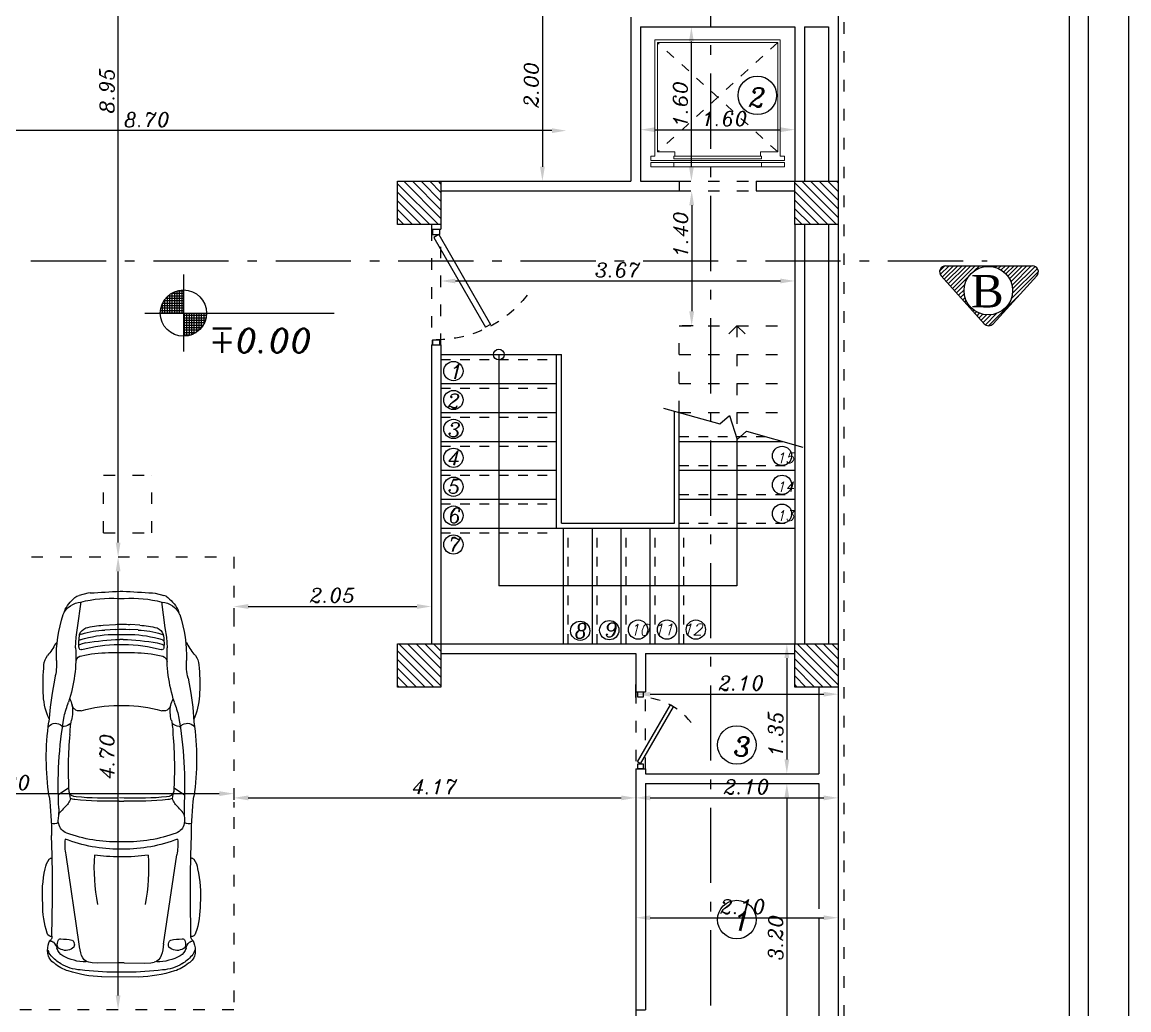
# Model space of a CAD drawing. Header units: millimetres. Extents: x 577 to 2337, y 236 to 943.
# Drawn here: x 1851.14 to 1862.62, y 459.95 to 470.2 of the extents above; entities that cross this region are included whole.
import ezdxf

# ---------------------------------------------------------------- set-up
doc = ezdxf.new("R2010")
doc.units = ezdxf.units.MM
doc.header["$LTSCALE"] = 0.01
doc.linetypes.add('ACAD_ISO03W100', pattern=[30, 12, -18])
doc.linetypes.add('ACAD_ISO10W100', pattern=[18, 12, -3, 0, -3])
for name, color, linetype in [('00-Arm', 7, 'Continuous'), ('01-Plan', 1, 'Continuous'), ('04-Door', 4, 'Continuous'), ('05-Dim', 5, 'Continuous'), ('06-Furn', 4, 'Continuous'), ('07-Text', 3, 'Continuous'), ('09-Sect', 1, 'Continuous'), ('10-coulm', 7, 'Continuous')]:
    doc.layers.add(name, color=color, linetype=linetype)
doc.styles.add('2', font='BHoma.ttf')
doc.styles.get("Standard").update_dxf_attribs({"font": 'italic.shx'})
doc.styles.add('text', font='BBadr.ttf', dxfattribs={"height": 0.2})
doc.dimstyles.new('ISO-25', dxfattribs={"dimtxt": 0.15, "dimasz": 0.15, "dimexe": 0.1, "dimexo": 0.1, "dimgap": 0.04, "dimtad": 1, "dimzin": 1, "dimdsep": 46, "dimtxsty": 'Standard', "dimcen": 0.3, "dimadec": 0, "dimazin": 0, "dimtfac": 1, "dimtmove": 0, "dimatfit": 3, "dimfxl": 1, "dimarcsym": 0})

# ---------------------------------------------------------------- blocks, each defined once
blk = doc.blocks.new('co2')
at = {"layer": '10-coulm'}
h = blk.add_hatch(dxfattribs=at)
h.set_pattern_fill('ANSI31', color=5, scale=0.02, style=0)
h.set_pattern_definition([(45, (-770.14033, -706.21029), (-0.0449012806, 0.0449012806), [])])
h.paths.add_polyline_path([(0, 0), (0.45, 0), (0.45, 0.45), (0, 0.45)])
at = {"layer": '10-coulm', "color": 7}
blk.add_lwpolyline([(0, 0), (0.45, 0), (0.45, 0.45), (0, 0.45)], close=True, dxfattribs=at)
blk = doc.blocks.new('caaar')
at = {"layer": '06-Furn', "color": 234, "linetype": 'Continuous'}
for p, q in [((864.275, 647.402), (864.433, 647.414)), ((864.38, 647.423), (864.405, 647.412)), ((864.485, 647.415), (864.492, 647.421)), ((863.583, 647.343), (863.566, 647.324)), ((863.957, 647.351), (864.122, 647.38)), ((864.122, 647.38), (864.275, 647.402)), ((865.151, 647.198), (865.23, 647.31)), ((865.376, 647.307), (865.456, 647.309)), ((865.534, 647.316), (865.531, 647.309)), ((865.538, 647.386), (865.538, 647.389)), ((865.887, 647.38), (865.671, 647.386)), ((866.106, 647.376), (865.887, 647.38)), ((866.362, 647.377), (866.106, 647.376)), ((866.772, 647.381), (866.362, 647.377)), ((863.207, 647.237), (863.247, 647.251)), ((864.185, 647.187), (864.182, 647.189)), ((864.476, 647.275), (864.488, 647.263)), ((864.486, 647.253), (864.488, 647.263)), ((865.226, 647.186), (865.191, 647.194)), ((865.268, 647.179), (865.226, 647.186)), ((866.853, 647.084), (865.883, 647.227)), ((863.033, 646.99), (863.056, 647.086)), ((863.066, 647.112), (863.056, 647.086)), ((863.409, 647.103), (863.128, 647.065)), ((863.513, 647.118), (863.409, 647.103)), ((863.477, 647.059), (863.483, 647.073)), ((863.483, 647.073), (863.488, 647.081)), ((863.627, 647.125), (863.513, 647.118)), ((863.539, 647.068), (863.546, 647.087)), ((863.574, 647.015), (863.588, 647.063)), ((863.588, 647.063), (863.598, 647.088)), ((863.762, 647.118), (863.776, 647.123)), ((863.03, 646.963), (863.033, 646.99)), ((867.058, 646.945), (867.051, 646.98)), ((867.06, 646.88), (867.058, 646.945)), ((863.381, 646.824), (863.372, 646.689)), ((867.059, 646.655), (867.06, 646.88)), ((867.213, 646.439), (867.211, 646.84)), ((863.433, 646.806), (863.426, 646.688)), ((863.011, 646.639), (863.011, 646.61)), ((863.089, 646.654), (863.089, 646.595)), ((864.254, 646.658), (864.254, 646.591)), ((865.263, 646.594), (865.262, 646.647)), ((865.298, 646.649), (865.298, 646.6)), ((865.741, 646.604), (865.741, 646.646)), ((865.821, 646.608), (865.821, 646.641)), ((867.059, 646.594), (867.059, 646.655)), ((867.059, 646.594), (867.06, 646.37)), ((867.159, 646.563), (867.159, 646.686)), ((863.381, 646.426), (863.374, 646.531)), ((863.433, 646.444), (863.428, 646.538)), ((867.06, 646.37), (867.058, 646.304)), ((863.03, 646.286), (863.033, 646.259)), ((863.033, 646.259), (863.056, 646.164)), ((863.574, 646.235), (863.588, 646.186)), ((867.058, 646.304), (867.051, 646.269)), ((863.066, 646.137), (863.056, 646.164)), ((863.409, 646.147), (863.128, 646.184)), ((863.513, 646.131), (863.409, 646.147)), ((863.477, 646.19), (863.483, 646.177)), ((863.483, 646.177), (863.488, 646.169)), ((863.627, 646.125), (863.513, 646.131)), ((863.539, 646.181), (863.546, 646.163)), ((863.588, 646.186), (863.598, 646.162)), ((863.762, 646.132), (863.776, 646.127)), ((866.853, 646.166), (865.883, 646.022)), ((863.207, 646.012), (863.247, 645.999)), ((864.185, 646.062), (864.182, 646.06)), ((864.476, 645.974), (864.488, 645.986)), ((864.486, 645.996), (864.488, 645.986)), ((865.151, 646.052), (865.23, 645.939)), ((865.226, 646.063), (865.191, 646.055)), ((865.268, 646.07), (865.226, 646.063)), ((863.583, 645.907), (863.566, 645.926)), ((863.957, 645.898), (864.122, 645.869)), ((864.122, 645.869), (864.275, 645.848)), ((864.275, 645.848), (864.433, 645.835)), ((865.376, 645.943), (865.456, 645.94)), ((865.534, 645.934), (865.531, 645.94)), ((865.538, 645.864), (865.538, 645.86)), ((865.887, 645.869), (865.671, 645.863)), ((866.106, 645.874), (865.887, 645.869)), ((866.362, 645.872), (866.106, 645.874)), ((866.772, 645.869), (866.362, 645.872)), ((864.38, 645.826), (864.405, 645.837)), ((864.485, 645.834), (864.492, 645.828))]:
    blk.add_line(p, q, dxfattribs=at)
for centre, radius, start, end in [((863.25, 647.973), 0.713, 297.8456, 310.3986), ((863.825, 647.289), 0.18, 93.9919, 128.6321), ((864.026, 644.794), 2.683, 88.0693, 94.5662), ((864.089, 646.653), 0.824, 69.2963, 88.081), ((864.832, 644.69), 2.753, 81.3469, 98.3267), ((864.543, 647.341), 0.094, 127.9373, 224.4515), ((865.675, 650.965), 3.579, 263.1239, 269.9435), ((866.002, 647.359), 0.0908, 144.3579, 165.1422), ((866.061, 647.228), 0.227, 96.3926, 125.8775), ((866.31, 646.274), 1.212, 85.0633, 103.0814), ((866.441, 646.579), 0.902, 70.9589, 91.6972), ((866.724, 647.385), 0.0484, 354.729, 75.7923), ((866.85, 647.358), 0.0571, 101.171, 145.0983), ((866.926, 647.156), 0.272, 84.1228, 108.581), ((866.897, 647.308), 0.116, 44.4113, 78.2306), ((866.928, 647.269), 0.16, 32.4027, 80.7015), ((863.736, 645.8), 1.533, 88.8427, 107.9241), ((863.802, 647.967), 0.636, 266.8583, 284.091), ((865.135, 642.818), 4.495, 86.9292, 99.7524), ((864.887, 647.819), 0.748, 309.8943, 315.8136), ((865.501, 647.078), 0.234, 80.3007, 109.3327), ((865.43, 647.357), 0.113, 338.1804, 14.6589), ((865.516, 647.171), 0.139, 20.4536, 79.8109), ((866.77, 647.441), 0.0609, 271.2897, 302.9705), ((866.823, 647.289), 0.0264, 106.7172, 187.7191), ((866.861, 647.196), 0.127, 85.9776, 111.03), ((866.879, 647.405), 0.0601, 182.11, 221.9106), ((866.922, 647.443), 0.117, 221.6262, 258.7634), ((866.861, 647.272), 0.0512, 10.9088, 79.9614), ((866.869, 647.206), 0.125, 27.3407, 76.0539), ((866.661, 647.037), 0.476, 31.2999, 47.7701), ((866.747, 647.081), 0.418, 17.0727, 40.9279), ((863.405, 646.87), 0.416, 118.2841, 144.5392), ((863.36, 647.047), 0.232, 114.3046, 175.4469), ((863.718, 648.756), 1.635, 266.8057, 287.9032), ((864.317, 647.429), 0.275, 241.2241, 255.9567), ((864.851, 645.434), 1.876, 104.7432, 109.6236), ((864.575, 646.436), 0.749, 90.3622, 102.2316), ((864.236, 647.317), 0.258, 326.3286, 345.546), ((864.943, 642.96), 4.241, 86.6455, 95.0431), ((865.18, 647.125), 0.0704, 353.1527, 80.9613), ((865.215, 647.365), 0.193, 285.9944, 321.8137), ((865.179, 647.133), 0.101, 359.1708, 27.5708), ((864.143, 646.676), 1.598, 358.9058, 19.8909), ((865.766, 646.654), 0.584, 78.4461, 95.4941), ((864.17, 646.641), 1.651, 359.9933, 21.1209), ((868.306, 647.387), 1.513, 183.8322, 188.5), ((866.802, 647.229), 0.121, 313.9548, 25.6128), ((866.518, 647.006), 0.53, 0.394, 29.1223), ((866.717, 647.056), 0.418, 2.2743, 33.0902), ((865.771, 646.771), 1.442, 2.7481, 17.4543), ((864.443, 646.73), 1.356, 165.6952, 183.211), ((863.524, 646.965), 0.123, 110.4682, 157.3113), ((864.362, 646.775), 0.929, 162.1777, 178.1117), ((863.578, 646.516), 0.572, 84.7107, 99.8173), ((864.718, 646.698), 1.236, 162.5842, 178.7952), ((865.106, 646.649), 1.515, 164.3505, 179.9365), ((863.628, 647.066), 0.0205, 337.9944, 82.2653), ((865.126, 646.739), 1.447, 167.2856, 178.9086), ((863.788, 647.049), 0.0736, 110.2872, 173.5068), ((864.319, 647.544), 0.388, 259.8352, 284.5232), ((865.739, 646.653), 1.484, 163.9803, 179.806), ((864.234, 647.084), 0.0797, 42.6823, 73.314), ((864.238, 647.083), 0.0767, 344.3149, 45.0632), ((861.946, 646.794), 3.32, 357.6004, 5.5679), ((861.355, 646.741), 3.944, 358.663, 5.6695), ((866.844, 647.177), 0.0366, 203.0941, 259.22), ((866.861, 647.201), 0.064, 248.1018, 293.1762), ((866.805, 646.529), 0.557, 71.7526, 85.1142), ((866.951, 646.96), 0.102, 11.4717, 73.9007), ((863.682, 646.658), 3.478, 0.4665, 6.8456), ((882.365, 645.688), 19.377, 176.2253, 177.1856), ((864.248, 646.786), 0.867, 164.8571, 177.5004), ((866.316, 646.534), 2.783, 170.0599, 177.7751), ((866.017, 644.805), 2.115, 78.9853, 93.5896), ((864.48, 646.7), 1.421, 3.5588, 8.7688), ((864.319, 646.622), 0.949, 175.9251, 185.4623), ((864.435, 646.622), 1.011, 176.2757, 184.7624), ((866.617, 646.625), 3.136, 178.1737, 181.8388), ((869.151, 646.625), 5.473, 178.5177, 181.4803), ((863.95, 646.627), 1.955, 355.6389, 4.7251), ((882.365, 647.562), 19.377, 182.8143, 183.7746), ((864.443, 646.519), 1.356, 176.789, 194.3048), ((863.769, 646.625), 0.235, 175.672, 184.3279), ((866.316, 646.715), 2.783, 182.2248, 189.94), ((864.693, 646.625), 1.102, 178.6366, 181.3634), ((865.106, 646.6), 1.515, 180.0634, 195.6494), ((865.739, 646.596), 1.484, 180.194, 196.0196), ((861.946, 646.455), 3.32, 354.432, 2.3995), ((861.355, 646.508), 3.944, 354.3304, 1.337), ((864.143, 646.573), 1.598, 340.1091, 1.0941), ((864.17, 646.608), 1.651, 338.879, 0.0067), ((864.718, 646.551), 1.236, 181.2518, 197.4157), ((865.126, 646.511), 1.447, 181.0801, 192.7145), ((864.48, 646.549), 1.421, 351.2312, 357.1509), ((863.682, 646.591), 3.478, 353.1543, 359.5334), ((864.248, 646.464), 0.867, 182.4995, 195.1428), ((864.362, 646.474), 0.929, 181.8881, 197.8222), ((866.017, 648.444), 2.115, 266.4104, 281.0147), ((865.771, 646.478), 1.442, 342.5457, 358.4389), ((863.524, 646.285), 0.123, 202.6882, 249.5316), ((866.951, 646.29), 0.102, 286.0993, 348.5283), ((866.518, 646.243), 0.53, 330.8777, 359.6059), ((863.405, 646.379), 0.416, 215.4608, 241.7157), ((863.36, 646.203), 0.232, 184.5531, 245.6952), ((863.578, 646.733), 0.572, 260.1827, 275.2892), ((863.718, 644.493), 1.635, 72.0967, 93.1942), ((863.628, 646.184), 0.0205, 277.732, 22.0043), ((863.788, 646.201), 0.0736, 186.4925, 249.7119), ((864.317, 645.821), 0.275, 104.0434, 118.7759), ((864.319, 645.706), 0.388, 75.4768, 100.1647), ((864.234, 646.166), 0.0797, 286.6859, 317.3175), ((864.238, 646.166), 0.0767, 314.9365, 15.6851), ((865.18, 646.125), 0.0704, 279.0373, 6.8473), ((865.179, 646.117), 0.101, 332.4289, 0.8289), ((868.306, 645.863), 1.513, 171.4999, 176.1677), ((866.844, 646.072), 0.0366, 100.7801, 156.9052), ((866.861, 646.049), 0.064, 66.8238, 111.8982), ((866.805, 646.72), 0.557, 274.8858, 288.2474), ((866.802, 646.02), 0.121, 334.3872, 46.0444), ((866.717, 646.194), 0.418, 326.9097, 357.7254), ((863.736, 647.449), 1.533, 252.0759, 271.1573), ((864.851, 647.816), 1.876, 250.3762, 255.2567), ((865.135, 650.432), 4.495, 260.2475, 273.0707), ((864.575, 646.813), 0.749, 257.7683, 269.6377), ((864.543, 645.908), 0.094, 135.5485, 232.0625), ((864.236, 645.932), 0.258, 14.4541, 33.6714), ((864.943, 650.289), 4.241, 264.9568, 273.3544), ((865.215, 645.884), 0.193, 38.1863, 74.0056), ((864.887, 645.43), 0.748, 44.1863, 50.1055), ((865.516, 646.078), 0.139, 280.1884, 339.5466), ((865.766, 646.595), 0.584, 264.5059, 281.5537), ((866.823, 645.96), 0.0264, 172.2819, 253.2831), ((866.861, 645.977), 0.0512, 280.0387, 349.0912), ((866.869, 646.043), 0.125, 283.9461, 332.6591), ((866.661, 646.212), 0.476, 312.2299, 328.7001), ((866.747, 646.169), 0.418, 319.0721, 342.9272), ((863.25, 645.277), 0.713, 49.6013, 62.1544), ((863.802, 645.282), 0.636, 75.9089, 93.1416), ((865.675, 642.284), 3.579, 90.0565, 96.876), ((865.501, 646.172), 0.234, 250.6673, 279.6989), ((865.43, 645.892), 0.113, 345.3408, 21.8193), ((866.002, 645.89), 0.0908, 194.8578, 215.6421), ((866.724, 645.864), 0.0484, 284.2078, 5.271), ((866.77, 645.808), 0.0609, 57.0297, 88.7103), ((866.85, 645.892), 0.0571, 214.9017, 258.829), ((866.861, 646.053), 0.127, 248.9699, 274.0224), ((866.879, 645.844), 0.0601, 138.0891, 177.8895), ((866.922, 645.806), 0.117, 101.2366, 138.3739), ((866.897, 645.941), 0.116, 281.7694, 315.5886), ((866.928, 645.98), 0.16, 279.2985, 327.5973), ((863.825, 645.96), 0.18, 231.3679, 266.0081), ((864.026, 648.455), 2.683, 265.4337, 271.9306), ((864.089, 646.597), 0.824, 271.9188, 290.7037), ((864.832, 648.559), 2.753, 261.6732, 278.653), ((866.061, 646.021), 0.227, 234.1226, 263.6074), ((866.31, 646.976), 1.212, 256.9185, 274.9366), ((866.441, 646.67), 0.902, 268.3026, 289.041), ((866.926, 646.094), 0.272, 251.4191, 275.8772)]:
    blk.add_arc(centre, radius, start, end, dxfattribs=at)
for p in [(865.534, 647.316), (865.534, 645.934)]:
    blk.add_point(p, dxfattribs=at)
blk = doc.blocks.new('*D319')
at = {"layer": '05-Dim', "color": 0, "lineweight": -2, "transparency": 16777216}
blk.add_line((1858.085, 468.7), (1858.085, 470), dxfattribs=at)
at = {"layer": '05-Dim', "color": 0, "transparency": 16777216}
for points in [[(1858.06, 470), (1858.11, 470), (1858.085, 470.15)], [(1858.06, 468.7), (1858.11, 468.7), (1858.085, 468.55)]]:
    blk.add_solid(points, dxfattribs=at)
at = {"layer": 'Defpoints', "color": 0, "transparency": 16777216}
for p in [(1858.085, 470.15), (1858.085, 470.15), (1858.085, 468.55)]:
    blk.add_point(p, dxfattribs=at)
at = {"layer": '05-Dim', "color": 0, "transparency": 16777216, "insert": (1857.97, 469.35), "char_height": 0.15, "attachment_point": 5, "rotation": 90}
blk.add_mtext('1.60', dxfattribs=at)
blk = doc.blocks.new('*D320')
at = {"layer": '05-Dim', "color": 0, "lineweight": -2, "transparency": 16777216}
for p, q in [((1857.708, 469.084), (1859.008, 469.084)), ((1857.558, 469.031), (1857.558, 468.984)), ((1859.158, 469.031), (1859.158, 468.984))]:
    blk.add_line(p, q, dxfattribs=at)
at = {"layer": '05-Dim', "color": 0, "transparency": 16777216}
for points in [[(1857.708, 469.109), (1857.708, 469.059), (1857.558, 469.084)], [(1859.008, 469.109), (1859.008, 469.059), (1859.158, 469.084)]]:
    blk.add_solid(points, dxfattribs=at)
at = {"layer": 'Defpoints', "color": 0, "transparency": 16777216}
for p in [(1857.558, 469.131), (1859.158, 469.131), (1859.158, 469.084)]:
    blk.add_point(p, dxfattribs=at)
at = {"layer": '05-Dim', "color": 0, "transparency": 16777216, "insert": (1858.431, 469.199), "char_height": 0.15, "attachment_point": 5}
blk.add_mtext('1.60', dxfattribs=at)
blk = doc.blocks.new('*D321')
at = {"layer": '05-Dim', "color": 0, "lineweight": -2, "transparency": 16777216}
for p, q in [((1858.088, 468.3), (1858.088, 467.2)), ((1858.104, 467.05), (1857.988, 467.05))]:
    blk.add_line(p, q, dxfattribs=at)
at = {"layer": '05-Dim', "color": 0, "transparency": 16777216}
for points in [[(1858.063, 468.3), (1858.113, 468.3), (1858.088, 468.45)], [(1858.063, 467.2), (1858.113, 467.2), (1858.088, 467.05)]]:
    blk.add_solid(points, dxfattribs=at)
at = {"layer": 'Defpoints', "color": 0, "transparency": 16777216}
for p in [(1858.088, 468.45), (1858.088, 467.05), (1858.204, 467.05)]:
    blk.add_point(p, dxfattribs=at)
at = {"layer": '05-Dim', "color": 0, "transparency": 16777216, "insert": (1857.973, 468), "char_height": 0.15, "attachment_point": 5, "rotation": 90}
blk.add_mtext('1.40', dxfattribs=at)
blk = doc.blocks.new('*D322')
at = {"layer": '05-Dim', "color": 0, "lineweight": -2, "transparency": 16777216}
for p, q in [((1855.637, 467.514), (1859.008, 467.514)), ((1859.158, 467.5), (1859.158, 467.414))]:
    blk.add_line(p, q, dxfattribs=at)
at = {"layer": '05-Dim', "color": 0, "transparency": 16777216}
for points in [[(1855.637, 467.539), (1855.637, 467.489), (1855.487, 467.514)], [(1859.008, 467.539), (1859.008, 467.489), (1859.158, 467.514)]]:
    blk.add_solid(points, dxfattribs=at)
at = {"layer": 'Defpoints', "color": 0, "transparency": 16777216}
for p in [(1859.158, 467.6), (1855.487, 467.514), (1859.158, 467.514)]:
    blk.add_point(p, dxfattribs=at)
at = {"layer": '05-Dim', "color": 0, "transparency": 16777216, "insert": (1857.322, 467.629), "char_height": 0.15, "attachment_point": 5}
blk.add_mtext('3.67', dxfattribs=at)
blk = doc.blocks.new('1')
at = {"layer": '09-Sect'}
for p, q in [((0.861, 0.241), (1.445, 0.404)), ((0.683, 0.077), (0.762, 0.327)), ((0.861, 0.241), (0.762, 0.327)), ((0, 0), (0.584, 0.163)), ((0.584, 0.163), (0.683, 0.077))]:
    blk.add_line(p, q, dxfattribs=at)
blk = doc.blocks.new('door3')
at = {"layer": '04-Door'}
for p, q in [((842.665, 703.823), (842.635, 703.771)), ((843.567, 703.233), (842.635, 703.771)), ((843.597, 703.285), (842.665, 703.823)), ((842.451, 703.221), (842.451, 703.298)), ((842.451, 703.298), (842.506, 703.298)), ((842.506, 703.221), (842.506, 703.298)), ((843.597, 703.285), (843.567, 703.233)), ((843.597, 703.221), (843.597, 703.298)), ((843.597, 703.298), (843.651, 703.298)), ((843.651, 703.221), (843.651, 703.298)), ((842.506, 703.221), (842.451, 703.221)), ((842.457, 703.221), (842.501, 703.221)), ((843.651, 703.221), (843.597, 703.221))]:
    blk.add_line(p, q, dxfattribs=at)
at = {"layer": '04-Door', "linetype": 'ACAD_ISO03W100', "ltscale": 0.5}
blk.add_arc((843.701, 703.259), 1.196, 127.85, 180, dxfattribs=at)
blk = doc.blocks.new('*D332')
at = {"layer": '05-Dim', "color": 0, "lineweight": -2, "transparency": 16777216}
for p, q in [((1848.537, 462.2), (1848.537, 462.094)), ((1848.687, 462.194), (1853.187, 462.194)), ((1853.337, 462.099), (1853.337, 462.094))]:
    blk.add_line(p, q, dxfattribs=at)
at = {"layer": '05-Dim', "color": 0, "transparency": 16777216}
for points in [[(1848.687, 462.219), (1848.687, 462.169), (1848.537, 462.194)], [(1853.187, 462.219), (1853.187, 462.169), (1853.337, 462.194)]]:
    blk.add_solid(points, dxfattribs=at)
at = {"layer": 'Defpoints', "color": 0, "transparency": 16777216}
for p in [(1848.537, 462.3), (1853.337, 462.199), (1853.337, 462.194)]:
    blk.add_point(p, dxfattribs=at)
at = {"layer": '05-Dim', "color": 0, "transparency": 16777216, "insert": (1850.991, 462.309), "char_height": 0.15, "attachment_point": 5}
blk.add_mtext('4.80', dxfattribs=at)
blk = doc.blocks.new('*D333')
at = {"layer": '05-Dim', "color": 0, "lineweight": -2, "transparency": 16777216}
blk.add_line((1852.137, 460.1), (1852.137, 464.5), dxfattribs=at)
at = {"layer": '05-Dim', "color": 0, "transparency": 16777216}
for points in [[(1852.112, 464.5), (1852.162, 464.5), (1852.137, 464.65)], [(1852.112, 460.1), (1852.162, 460.1), (1852.137, 459.95)]]:
    blk.add_solid(points, dxfattribs=at)
at = {"layer": 'Defpoints', "color": 0, "transparency": 16777216}
for p in [(1852.137, 464.65), (1852.137, 464.65), (1852.137, 459.95)]:
    blk.add_point(p, dxfattribs=at)
at = {"layer": '05-Dim', "color": 0, "transparency": 16777216, "insert": (1852.022, 462.58), "char_height": 0.15, "attachment_point": 5, "rotation": 90}
blk.add_mtext('4.70', dxfattribs=at)
blk = doc.blocks.new('F3')
at = {"layer": '04-Door'}
for p, q in [((847.557, 618.937), (847.539, 618.906)), ((848.094, 618.586), (847.539, 618.906)), ((848.112, 618.616), (847.557, 618.937)), ((847.412, 618.591), (847.412, 618.641)), ((847.412, 618.641), (847.462, 618.641)), ((847.462, 618.641), (847.462, 618.591)), ((848.112, 618.591), (848.112, 618.641)), ((848.112, 618.641), (848.162, 618.641)), ((848.162, 618.641), (848.162, 618.591)), ((847.462, 618.591), (847.412, 618.591)), ((848.112, 618.616), (848.094, 618.586)), ((848.162, 618.591), (848.112, 618.591))]:
    blk.add_line(p, q, dxfattribs=at)
at = {"layer": '04-Door', "linetype": 'ACAD_ISO03W100', "ltscale": 0.5}
blk.add_arc((848.103, 618.601), 0.641, 127.85, 180, dxfattribs=at)
blk = doc.blocks.new('*D334')
at = {"layer": '05-Dim', "color": 0, "lineweight": -2, "transparency": 16777216}
blk.add_line((1857.658, 460.906), (1859.458, 460.906), dxfattribs=at)
at = {"layer": '05-Dim', "color": 0, "transparency": 16777216}
for points in [[(1857.658, 460.931), (1857.658, 460.881), (1857.508, 460.906)], [(1859.458, 460.931), (1859.458, 460.881), (1859.608, 460.906)]]:
    blk.add_solid(points, dxfattribs=at)
at = {"layer": 'Defpoints', "color": 0, "transparency": 16777216}
for p in [(1857.508, 460.906), (1859.608, 460.906), (1859.608, 460.906)]:
    blk.add_point(p, dxfattribs=at)
at = {"layer": '05-Dim', "color": 0, "transparency": 16777216, "insert": (1858.618, 461.021), "char_height": 0.15, "attachment_point": 5}
blk.add_mtext('2.10', dxfattribs=at)
blk = doc.blocks.new('*D335')
at = {"layer": '05-Dim', "color": 0, "lineweight": -2, "transparency": 16777216}
blk.add_line((1857.658, 462.15), (1859.458, 462.15), dxfattribs=at)
at = {"layer": '05-Dim', "color": 0, "transparency": 16777216}
for points in [[(1857.658, 462.175), (1857.658, 462.125), (1857.508, 462.15)], [(1859.458, 462.175), (1859.458, 462.125), (1859.608, 462.15)]]:
    blk.add_solid(points, dxfattribs=at)
at = {"layer": 'Defpoints', "color": 0, "transparency": 16777216}
for p in [(1857.508, 462.15), (1859.608, 462.15), (1859.608, 462.15)]:
    blk.add_point(p, dxfattribs=at)
at = {"layer": '05-Dim', "color": 0, "transparency": 16777216, "insert": (1858.658, 462.265), "char_height": 0.15, "attachment_point": 5}
blk.add_mtext('2.10', dxfattribs=at)
blk = doc.blocks.new('*D336')
at = {"layer": '05-Dim', "color": 0, "lineweight": -2, "transparency": 16777216}
for p, q in [((1857.508, 463.193), (1857.508, 463.326)), ((1857.658, 463.226), (1859.458, 463.226)), ((1859.608, 463.2), (1859.608, 463.126))]:
    blk.add_line(p, q, dxfattribs=at)
at = {"layer": '05-Dim', "color": 0, "transparency": 16777216}
for points in [[(1857.658, 463.251), (1857.658, 463.201), (1857.508, 463.226)], [(1859.458, 463.251), (1859.458, 463.201), (1859.608, 463.226)]]:
    blk.add_solid(points, dxfattribs=at)
at = {"layer": 'Defpoints', "color": 0, "transparency": 16777216}
for p in [(1859.608, 463.3), (1859.608, 463.226), (1857.508, 463.093)]:
    blk.add_point(p, dxfattribs=at)
at = {"layer": '05-Dim', "color": 0, "transparency": 16777216, "insert": (1858.603, 463.341), "char_height": 0.15, "attachment_point": 5}
blk.add_mtext('2.10', dxfattribs=at)
blk = doc.blocks.new('*D337')
at = {"layer": '05-Dim', "color": 0, "lineweight": -2, "transparency": 16777216}
for p, q in [((1859.091, 463.75), (1859.175, 463.75)), ((1859.075, 463.6), (1859.075, 462.55)), ((1859.153, 462.4), (1859.175, 462.4))]:
    blk.add_line(p, q, dxfattribs=at)
at = {"layer": '05-Dim', "color": 0, "transparency": 16777216}
for points in [[(1859.05, 463.6), (1859.1, 463.6), (1859.075, 463.75)], [(1859.05, 462.55), (1859.1, 462.55), (1859.075, 462.4)]]:
    blk.add_solid(points, dxfattribs=at)
at = {"layer": 'Defpoints', "color": 0, "transparency": 16777216}
for p in [(1858.991, 463.75), (1859.053, 462.4), (1859.075, 462.4)]:
    blk.add_point(p, dxfattribs=at)
at = {"layer": '05-Dim', "color": 0, "transparency": 16777216, "insert": (1858.96, 462.817), "char_height": 0.15, "attachment_point": 5, "rotation": 90}
blk.add_mtext('1.35', dxfattribs=at)
blk = doc.blocks.new('*D338')
at = {"layer": '05-Dim', "color": 0, "lineweight": -2, "transparency": 16777216}
blk.add_line((1859.075, 462.15), (1859.075, 459.25), dxfattribs=at)
at = {"layer": '05-Dim', "color": 0, "transparency": 16777216}
for points in [[(1859.05, 462.15), (1859.1, 462.15), (1859.075, 462.3)], [(1859.05, 459.25), (1859.1, 459.25), (1859.075, 459.1)]]:
    blk.add_solid(points, dxfattribs=at)
at = {"layer": 'Defpoints', "color": 0, "transparency": 16777216}
for p in [(1859.075, 462.3), (1859.075, 459.1), (1859.075, 459.1)]:
    blk.add_point(p, dxfattribs=at)
at = {"layer": '05-Dim', "color": 0, "transparency": 16777216, "insert": (1858.96, 460.7), "char_height": 0.15, "attachment_point": 5, "rotation": 90}
blk.add_mtext('3.20', dxfattribs=at)
blk = doc.blocks.new('bee')
at = {"layer": '06-Furn', "color": 5, "lineweight": 9}
for p, q in [((936.524, 570.025), (936.524, 571.232)), ((937.824, 571.232), (936.524, 571.232)), ((936.55, 570.07), (936.55, 571.205)), ((937.797, 571.205), (936.55, 571.205)), ((937.797, 570.07), (937.797, 571.205)), ((937.824, 570.025), (937.824, 571.232)), ((936.479, 569.981), (936.479, 570.025)), ((936.479, 570.025), (936.524, 570.025)), ((936.479, 569.981), (937.868, 569.981)), ((936.728, 570.07), (936.55, 570.07)), ((936.719, 570.025), (936.728, 570.025)), ((936.719, 570.025), (936.719, 569.999)), ((936.719, 569.999), (937.628, 569.999)), ((936.728, 570.07), (936.728, 570.025)), ((937.619, 570.025), (936.728, 570.025)), ((937.619, 570.07), (937.797, 570.07)), ((937.619, 570.07), (937.619, 570.025)), ((937.628, 570.025), (937.619, 570.025)), ((937.628, 570.025), (937.628, 569.999)), ((937.868, 570.025), (937.824, 570.025)), ((937.868, 569.981), (937.868, 570.025))]:
    blk.add_line(p, q, dxfattribs=at)
at = {"layer": '06-Furn', "color": 5, "linetype": 'ACAD_ISO03W100', "lineweight": 13, "ltscale": 0.6}
for p, q in [((936.55, 570.07), (937.797, 571.205)), ((936.55, 571.205), (937.797, 570.07))]:
    blk.add_line(p, q, dxfattribs=at)
at = {"layer": '06-Furn', "color": 5, "lineweight": 9}
for points in [[(936.719, 569.914), (936.479, 569.914), (936.479, 569.959), (936.719, 569.959)], [(937.628, 569.914), (937.868, 569.914), (937.868, 569.959), (937.628, 569.959)]]:
    blk.add_lwpolyline(points, dxfattribs=at)
blk.add_lwpolyline([(937.628, 569.959), (936.719, 569.959), (936.719, 569.914), (937.628, 569.914)], close=True, dxfattribs=at)
blk = doc.blocks.new('*D339')
at = {"layer": '05-Dim', "color": 0, "lineweight": -2, "transparency": 16777216}
for p, q in [((1853.337, 462.107), (1853.337, 462.05)), ((1853.487, 462.15), (1857.358, 462.15))]:
    blk.add_line(p, q, dxfattribs=at)
at = {"layer": '05-Dim', "color": 0, "transparency": 16777216}
for points in [[(1853.487, 462.175), (1853.487, 462.125), (1853.337, 462.15)], [(1857.358, 462.175), (1857.358, 462.125), (1857.508, 462.15)]]:
    blk.add_solid(points, dxfattribs=at)
at = {"layer": 'Defpoints', "color": 0, "transparency": 16777216}
for p in [(1853.337, 462.207), (1857.508, 462.15), (1857.508, 462.15)]:
    blk.add_point(p, dxfattribs=at)
at = {"layer": '05-Dim', "color": 0, "transparency": 16777216, "insert": (1855.422, 462.265), "char_height": 0.15, "attachment_point": 5}
blk.add_mtext('4.17', dxfattribs=at)
blk = doc.blocks.new('*D340')
at = {"layer": '05-Dim', "color": 0, "lineweight": -2, "transparency": 16777216}
blk.add_line((1852.137, 464.8), (1852.137, 473.45), dxfattribs=at)
at = {"layer": '05-Dim', "color": 0, "transparency": 16777216}
for points in [[(1852.112, 473.45), (1852.162, 473.45), (1852.137, 473.6)], [(1852.112, 464.8), (1852.162, 464.8), (1852.137, 464.65)]]:
    blk.add_solid(points, dxfattribs=at)
at = {"layer": 'Defpoints', "color": 0, "transparency": 16777216}
for p in [(1852.137, 473.6), (1852.137, 473.6), (1852.137, 464.65)]:
    blk.add_point(p, dxfattribs=at)
at = {"layer": '05-Dim', "color": 0, "transparency": 16777216, "insert": (1852.022, 469.491), "char_height": 0.15, "attachment_point": 5, "rotation": 90}
blk.add_mtext('8.95', dxfattribs=at)
blk = doc.blocks.new('*D343')
at = {"layer": '05-Dim', "color": 0, "lineweight": -2, "transparency": 16777216}
for p, q in [((1853.337, 464.118), (1853.337, 464.036)), ((1853.487, 464.136), (1855.237, 464.136)), ((1855.387, 464.118), (1855.387, 464.036))]:
    blk.add_line(p, q, dxfattribs=at)
at = {"layer": '05-Dim', "color": 0, "transparency": 16777216}
for points in [[(1853.487, 464.161), (1853.487, 464.111), (1853.337, 464.136)], [(1855.237, 464.161), (1855.237, 464.111), (1855.387, 464.136)]]:
    blk.add_solid(points, dxfattribs=at)
at = {"layer": 'Defpoints', "color": 0, "transparency": 16777216}
for p in [(1853.337, 464.218), (1855.387, 464.218), (1855.387, 464.136)]:
    blk.add_point(p, dxfattribs=at)
at = {"layer": '05-Dim', "color": 0, "transparency": 16777216, "insert": (1854.362, 464.251), "char_height": 0.15, "attachment_point": 5}
blk.add_mtext('2.05', dxfattribs=at)
blk = doc.blocks.new('*D371')
at = {"layer": '05-Dim', "color": 0, "lineweight": -2, "transparency": 16777216}
for p, q in [((1856.637, 469.074), (1848.237, 469.074)), ((1848.087, 469.01), (1848.087, 468.974))]:
    blk.add_line(p, q, dxfattribs=at)
at = {"layer": '05-Dim', "color": 0, "transparency": 16777216}
for points in [[(1848.237, 469.099), (1848.237, 469.049), (1848.087, 469.074)], [(1856.637, 469.099), (1856.637, 469.049), (1856.787, 469.074)]]:
    blk.add_solid(points, dxfattribs=at)
at = {"layer": 'Defpoints', "color": 0, "transparency": 16777216}
for p in [(1848.087, 469.11), (1848.087, 469.074), (1856.787, 469.074)]:
    blk.add_point(p, dxfattribs=at)
at = {"layer": '05-Dim', "color": 0, "transparency": 16777216, "insert": (1852.437, 469.189), "char_height": 0.15, "attachment_point": 5}
blk.add_mtext('8.70', dxfattribs=at)
blk = doc.blocks.new('*D372')
at = {"layer": '05-Dim', "color": 0, "lineweight": -2, "transparency": 16777216}
for p, q in [((1856.752, 470.55), (1856.439, 470.55)), ((1856.539, 470.4), (1856.539, 468.7))]:
    blk.add_line(p, q, dxfattribs=at)
at = {"layer": '05-Dim', "color": 0, "transparency": 16777216}
for points in [[(1856.514, 470.4), (1856.564, 470.4), (1856.539, 470.55)], [(1856.514, 468.7), (1856.564, 468.7), (1856.539, 468.55)]]:
    blk.add_solid(points, dxfattribs=at)
at = {"layer": 'Defpoints', "color": 0, "transparency": 16777216}
for p in [(1856.852, 470.55), (1856.539, 468.55), (1856.539, 468.55)]:
    blk.add_point(p, dxfattribs=at)
at = {"layer": '05-Dim', "color": 0, "transparency": 16777216, "insert": (1856.424, 469.55), "char_height": 0.15, "attachment_point": 5, "rotation": 90}
blk.add_mtext('2.00', dxfattribs=at)

msp = doc.modelspace()

# ---------------------------------------------------------------- hatches: boundary and pattern name
at = {"layer": '05-Dim'}
h = msp.add_hatch(dxfattribs=at)
h.set_pattern_fill('NET', color=3, scale=0.008, style=0)
h.set_pattern_definition([(0, (1228.951143, -1.497019), (0, 0.0254), []), (90, (1228.951143, -1.497019), (-0.0254, 2e-18), [])])
h.paths.add_polyline_path([(1852.815, 466.941), (1852.815, 467.181), (1853.055, 467.181, -0.414214)])
h.paths.add_polyline_path([(1852.815, 467.181), (1852.575, 467.181, -0.414214), (1852.815, 467.421)])
at = {"layer": '09-Sect'}
h = msp.add_hatch(dxfattribs=at)
h.set_pattern_fill('ANSI31', color=8, scale=0.01)
h.set_pattern_definition([(45, (654.237332, 13.157642), (-0.0224506403, 0.0224506403), [])])
h.paths.add_polyline_path([(1861.216, 467.07, -0.443397), (1861.123, 467.071), (1860.676, 467.567, -0.649458), (1860.723, 467.672), (1861.622, 467.672, -0.651534), (1861.669, 467.567)])
h.paths.add_polyline_path([(1860.914, 467.414, 1), (1861.418, 467.414, 1)], flags=16)

# ---------------------------------------------------------------- linework, layer by layer
at = {"layer": '00-Arm'}
for points in [[(1841.974, 479.528), (1841.974, 450.028), (1862.624, 450.028), (1862.624, 479.528)], [(1842.588, 478.544), (1842.588, 451.011), (1862.009, 451.011), (1862.009, 478.544)]]:
    msp.add_lwpolyline(points, close=True, dxfattribs=at)
at = {"layer": '00-Arm', "color": 4}
msp.add_lwpolyline([(1842.391, 478.741), (1842.391, 450.814), (1862.206, 450.814), (1862.206, 478.741)], close=True, dxfattribs=at)
at = {"layer": '01-Plan', "color": 4, "linetype": 'ACAD_ISO03W100'}
for p, q in [((1859.668, 473.8), (1859.668, 456.655)), ((1857.958, 468.55), (1858.758, 468.55)), ((1857.958, 468.45), (1858.758, 468.45)), ((1855.387, 468.05), (1855.387, 466.85)), ((1855.487, 466.85), (1855.487, 468.05)), ((1857.508, 463.25), (1857.508, 462.45)), ((1857.608, 462.45), (1857.608, 463.25)), ((1857.508, 459.95), (1857.508, 459.15)), ((1857.608, 459.15), (1857.608, 459.95))]:
    msp.add_line(p, q, dxfattribs=at)
at = {"layer": '01-Plan'}
for p, q in [((1859.608, 473.35), (1859.608, 468.55)), ((1857.458, 470.25), (1857.458, 468.55)), ((1857.558, 470.15), (1857.558, 468.55)), ((1857.558, 470.15), (1859.158, 470.15)), ((1859.158, 470.15), (1859.158, 468.55)), ((1859.258, 470.15), (1859.258, 468.55)), ((1859.258, 470.15), (1859.508, 470.15)), ((1859.508, 470.15), (1859.508, 468.55)), ((1855.487, 468.55), (1857.458, 468.55)), ((1857.558, 468.55), (1857.958, 468.55)), ((1857.958, 468.55), (1857.958, 468.45)), ((1858.758, 468.55), (1859.158, 468.55)), ((1858.758, 468.55), (1858.758, 468.45)), ((1855.487, 468.45), (1857.958, 468.45)), ((1858.758, 468.45), (1859.158, 468.45)), ((1855.387, 468.1), (1855.387, 468.05)), ((1855.387, 468.05), (1855.487, 468.05)), ((1855.487, 468.1), (1855.487, 468.05)), ((1859.158, 468.1), (1859.158, 463.75)), ((1859.258, 468.1), (1859.258, 463.75)), ((1859.508, 468.1), (1859.508, 463.75)), ((1859.608, 468.1), (1859.608, 463.75)), ((1855.387, 466.85), (1855.387, 463.75)), ((1855.387, 466.85), (1855.487, 466.85)), ((1855.487, 466.85), (1855.487, 463.75)), ((1855.487, 463.75), (1859.158, 463.75)), ((1855.487, 463.65), (1857.508, 463.65)), ((1857.508, 463.65), (1857.508, 463.25)), ((1857.608, 463.65), (1857.608, 463.25)), ((1857.608, 463.65), (1859.158, 463.65)), ((1857.508, 463.25), (1857.608, 463.25)), ((1859.408, 463.3), (1859.408, 462.4)), ((1859.608, 463.3), (1859.608, 459.45)), ((1857.508, 462.45), (1857.608, 462.45)), ((1857.508, 462.45), (1857.508, 459.95)), ((1857.608, 462.45), (1857.608, 462.4)), ((1857.608, 462.4), (1859.408, 462.4)), ((1857.608, 462.3), (1859.408, 462.3)), ((1857.608, 462.3), (1857.608, 459.95)), ((1859.408, 462.3), (1859.408, 461)), ((1859.408, 460.9), (1859.408, 459.45)), ((1857.508, 459.95), (1857.608, 459.95))]:
    msp.add_line(p, q, dxfattribs=at)
at = {"layer": '01-Plan', "color": 5, "linetype": 'ACAD_ISO03W100'}
for p, q in [((1857.958, 467.05), (1859.158, 467.05)), ((1857.958, 466.15), (1857.958, 467.05)), ((1858.558, 467.05), (1858.355, 466.848)), ((1858.558, 467.05), (1858.558, 465.87)), ((1858.558, 467.05), (1858.76, 466.848)), ((1857.958, 466.75), (1859.158, 466.75)), ((1857.958, 466.45), (1859.158, 466.45)), ((1857.958, 466.15), (1859.158, 466.15))]:
    msp.add_line(p, q, dxfattribs=at)
at = {"layer": '01-Plan', "color": 4}
for p, q in [((1855.487, 466.75), (1856.687, 466.75)), ((1856.687, 464.95), (1856.687, 466.75)), ((1855.487, 466.45), (1856.687, 466.45)), ((1855.487, 466.15), (1856.687, 466.15)), ((1857.957, 464.95), (1857.957, 466.15)), ((1855.487, 465.85), (1856.687, 465.85)), ((1857.958, 465.85), (1859.03, 465.85)), ((1855.487, 465.55), (1856.687, 465.55)), ((1857.958, 465.55), (1859.158, 465.55)), ((1855.487, 465.25), (1856.687, 465.25)), ((1857.958, 465.25), (1859.158, 465.25)), ((1855.487, 464.95), (1859.158, 464.95)), ((1856.758, 463.75), (1856.758, 464.95)), ((1857.058, 463.75), (1857.058, 464.95)), ((1857.358, 463.75), (1857.358, 464.95)), ((1857.658, 463.75), (1857.658, 464.95)), ((1857.957, 463.75), (1857.957, 464.95))]:
    msp.add_line(p, q, dxfattribs=at)
at = {"layer": '01-Plan', "color": 5}
for p, q in [((1856.087, 466.75), (1856.087, 464.35)), ((1856.687, 466.75), (1856.737, 466.75)), ((1856.737, 465), (1856.737, 466.75)), ((1857.908, 465), (1857.908, 466.164)), ((1858.558, 465.87), (1858.558, 464.35)), ((1856.737, 465), (1857.908, 465)), ((1858.558, 464.35), (1856.087, 464.35))]:
    msp.add_line(p, q, dxfattribs=at)
at = {"layer": '01-Plan', "color": 5, "linetype": 'ACAD_ISO03W100', "ltscale": 0.5}
for p, q in [((1855.487, 466.7), (1856.687, 466.7)), ((1855.487, 466.4), (1856.687, 466.4)), ((1855.487, 466.1), (1856.687, 466.1)), ((1857.958, 465.9), (1858.851, 465.9)), ((1855.487, 465.8), (1856.687, 465.8)), ((1857.958, 465.6), (1859.158, 465.6)), ((1855.487, 465.5), (1856.687, 465.5)), ((1857.958, 465.3), (1859.158, 465.3)), ((1855.487, 465.2), (1856.687, 465.2)), ((1856.808, 463.75), (1856.808, 464.95)), ((1857.108, 463.75), (1857.108, 464.95)), ((1857.408, 463.75), (1857.408, 464.95)), ((1857.708, 463.75), (1857.708, 464.95)), ((1857.958, 465), (1859.158, 465)), ((1858.007, 463.75), (1858.007, 464.95)), ((1855.487, 464.9), (1856.687, 464.9))]:
    msp.add_line(p, q, dxfattribs=at)
at = {"layer": '01-Plan', "color": 3, "linetype": 'ACAD_ISO03W100'}
for p, q in [((1851.987, 465.5), (1852.487, 465.5)), ((1851.987, 464.9), (1851.987, 465.5)), ((1852.487, 464.9), (1852.487, 465.5)), ((1851.987, 464.9), (1852.487, 464.9))]:
    msp.add_line(p, q, dxfattribs=at)
at = {"layer": '01-Plan', "color": 5}
msp.add_circle((1856.087, 466.75), 0.0557, dxfattribs=at)
at = {"layer": '05-Dim', "color": 3}
for p, q in [((1852.815, 467.581), (1852.815, 466.781)), ((1852.415, 467.181), (1854.377, 467.181))]:
    msp.add_line(p, q, dxfattribs=at)
msp.add_circle((1852.815, 467.181), 0.24, dxfattribs=at)
at = {"layer": '06-Furn', "color": 5, "linetype": 'ACAD_ISO03W100'}
msp.add_lwpolyline([(1850.937, 459.95), (1850.937, 464.65), (1853.337, 464.65), (1853.337, 459.95)], close=True, dxfattribs=at)
at = {"layer": '07-Text', "color": 3}
for centre in [(1858.769, 469.44), (1858.556, 462.699), (1858.556, 460.887)]:
    msp.add_circle(centre, 0.2, dxfattribs=at)
at = {"layer": '07-Text', "color": 5}
for centre in [(1855.616, 466.579), (1855.616, 466.279), (1855.616, 465.979), (1855.616, 465.679), (1859.025, 465.699), (1859.025, 465.399), (1855.616, 465.379), (1855.616, 465.079), (1859.025, 465.099), (1855.616, 464.779), (1857.532, 463.896), (1857.832, 463.896), (1858.131, 463.896), (1856.931, 463.884), (1857.233, 463.89)]:
    msp.add_circle(centre, 0.1, dxfattribs=at)
at = {"layer": '09-Sect', "color": 7, "linetype": 'ACAD_ISO10W100', "ltscale": 6.5}
for p, q in [((1858.287, 456.187), (1858.287, 475.701)), ((1846.153, 467.724), (1861.154, 467.724))]:
    msp.add_line(p, q, dxfattribs=at)
at = {"layer": '09-Sect'}
for p, q in [((1860.723, 467.672), (1861.622, 467.672)), ((1860.676, 467.567), (1861.123, 467.071)), ((1861.216, 467.07), (1861.669, 467.567))]:
    msp.add_line(p, q, dxfattribs=at)
msp.add_circle((1861.166, 467.414), 0.252, dxfattribs=at)
for centre, start, end in [((1860.723, 467.609), 90, 222.0081), ((1861.622, 467.609), 317.6576, 90), ((1861.17, 467.113), 222.0081, 317.6576)]:
    msp.add_arc(centre, 0.063, start, end, dxfattribs=at)

# ---------------------------------------------------------------- block references
at = {"layer": '04-Door', "xscale": -1, "rotation": 270}
msp.add_blockref('door3', (1152.178, -375.601), dxfattribs=at)
at = {"layer": '04-Door', "xscale": 1.066666666666667, "yscale": 1.066666666666667, "zscale": 1.066666666666667, "rotation": 270}
msp.add_blockref('F3', (1197.7, 1367.156), dxfattribs=at)
at = {"layer": '06-Furn', "xscale": -1}
msp.add_blockref('bee', (2795.531, -101.217), dxfattribs=at)
at = {"layer": '06-Furn', "color": 241, "xscale": -0.9529256555680451, "yscale": 0.9529256555680451, "zscale": 0.9529256555680451, "rotation": 90}
msp.add_blockref('caaar', (2468.357, 1286.68), dxfattribs=at)
at = {"layer": '09-Sect', "xscale": -1, "rotation": 180}
msp.add_blockref('1', (1857.797, 466.195), dxfattribs=at)
at = {"layer": '10-coulm', "xscale": -1, "rotation": 180}
for p in [(1855.037, 468.55), (1859.158, 468.55), (1855.037, 463.75), (1859.158, 463.75)]:
    msp.add_blockref('co2', p, dxfattribs=at)

# ---------------------------------------------------------------- texts
at = {"layer": '05-Dim', "char_height": 0.25, "width": 2.0432, "attachment_point": 7}
for s, insert in [('+0.00', (1853.078, 466.77)), ('-', (1853.078, 466.913))]:
    msp.add_mtext(s, dxfattribs=dict(at, insert=insert))
at = {"layer": '07-Text', "color": 3, "char_height": 0.2, "width": 0.22798, "attachment_point": 7, "style": 'text'}
for s, insert in [('{\\Fitalic|c0;2}', (1858.678, 469.32)), ('{\\Fitalic|c0;3}', (1858.523, 462.583)), ('{\\Fitalic|c0;1}', (1858.523, 460.772))]:
    msp.add_mtext(s, dxfattribs=dict(at, insert=insert))
at = {"layer": '07-Text', "color": 5, "style": 'text'}
for s, insert, char_height, width, attachment_point in [('{\\Fitalic|c178;1}', (1855.581, 466.5), 0.15, 0.17319, 7), ('{\\Fitalic|c178;2}', (1855.552, 466.194), 0.15, 0.17319, 7), ('{\\Fitalic|c178;3}', (1855.559, 465.896), 0.15, 0.17319, 7), ('{\\Fitalic|c178;4}', (1855.554, 465.603), 0.15, 0.17319, 7), ('{\\Fitalic|c0;15}', (1858.967, 465.625), 0.10611, 0.12251, 7), ('{\\Fitalic|c178;5}', (1855.559, 465.307), 0.15, 0.17319, 7), ('{\\Fitalic|c0;14}', (1858.967, 465.325), 0.10611, 0.12251, 7), ('{\\Fitalic|c178;6}', (1855.565, 465.005), 0.15, 0.17319, 7), ('{\\Fitalic|c0;13}', (1858.967, 465.025), 0.10611, 0.12251, 7), ('{\\Fitalic|c178;7}', (1855.566, 464.707), 0.15, 0.17319, 7), ('{\\Fitalic|c178;8}', (1856.873, 463.809), 0.15, 0.17319, 7), ('{\\Fitalic|c178;9}', (1857.184, 463.817), 0.15, 0.17319, 7), ('{\\Fitalic|c178;10}', (1857.649, 463.834), 0.12, 0.17319, 9), ('{\\Fitalic|c178;1\\Fitalic|c0;1}', (1857.898, 463.837), 0.12, 0.17319, 9), ('{\\Fitalic|c178;1\\Fitalic|c0;2}', (1858.198, 463.837), 0.12, 0.17319, 9)]:
    msp.add_mtext(s, dxfattribs=dict(at, insert=insert, char_height=char_height, width=width, attachment_point=attachment_point))
at = {"layer": '09-Sect', "color": 1, "insert": (1861.325, 467.238), "char_height": 0.33728, "width": 0.1828, "attachment_point": 9, "style": '2'}
msp.add_mtext('{\\fTimes New Roman|b0|i0|c0|p18;B}', dxfattribs=at)

# ---------------------------------------------------------------- dimensions: what is measured, and where the dimension line sits
at = {"layer": '05-Dim'}
for base, p1, p2, picture, middle in [((1852.137, 473.6), (1852.137, 464.65), (1852.137, 473.6), '*D340', (1852.137, 469.491)), ((1858.088, 467.05), (1858.088, 468.45), (1858.204, 467.05), '*D321', (1858.088, 468)), ((1852.137, 464.65), (1852.137, 459.95), (1852.137, 464.65), '*D333', (1852.137, 462.58)), ((1859.075, 462.4), (1858.991, 463.75), (1859.053, 462.4), '*D337', (1859.075, 462.817))]:
    dim = msp.add_linear_dim(base=base, p1=p1, p2=p2, angle=270, dimstyle='ISO-25', dxfattribs=at)
    dim.commit()
    dim.dimension.update_dxf_attribs({"geometry": picture, "text_midpoint": middle, "dimtype": 160})
for base, p1, p2, picture, middle in [((1856.539, 468.55), (1856.852, 470.55), (1856.539, 468.55), '*D372', (1856.424, 469.55)), ((1858.085, 470.15), (1858.085, 468.55), (1858.085, 470.15), '*D319', (1857.97, 469.35)), ((1859.075, 459.1), (1859.075, 462.3), (1859.075, 459.1), '*D338', (1858.96, 460.7))]:
    dim = msp.add_linear_dim(base=base, p1=p1, p2=p2, angle=270, dimstyle='ISO-25', dxfattribs=at)
    dim.commit()
    dim.dimension.update_dxf_attribs({"geometry": picture, "text_midpoint": middle})
for base, p1, p2, picture, middle in [((1848.087, 469.074), (1856.787, 469.074), (1848.087, 469.11), '*D371', (1852.437, 469.189)), ((1859.158, 467.514), (1855.487, 467.514), (1859.158, 467.6), '*D322', (1857.322, 467.629)), ((1855.387, 464.136), (1853.337, 464.218), (1855.387, 464.218), '*D343', (1854.362, 464.251)), ((1857.508, 462.15), (1853.337, 462.207), (1857.508, 462.15), '*D339', (1855.422, 462.265))]:
    dim = msp.add_linear_dim(base=base, p1=p1, p2=p2, dimstyle='ISO-25', dxfattribs=at)
    dim.commit()
    dim.dimension.update_dxf_attribs({"geometry": picture, "text_midpoint": middle})
for base, p1, p2, picture, middle in [((1859.158, 469.084), (1857.558, 469.131), (1859.158, 469.131), '*D320', (1858.431, 469.084)), ((1859.608, 463.226), (1857.508, 463.093), (1859.608, 463.3), '*D336', (1858.603, 463.226)), ((1853.337, 462.194), (1848.537, 462.3), (1853.337, 462.199), '*D332', (1850.991, 462.194)), ((1859.608, 462.15), (1857.508, 462.15), (1859.608, 462.15), '*D335', (1858.658, 462.15)), ((1859.608, 460.906), (1857.508, 460.906), (1859.608, 460.906), '*D334', (1858.618, 460.906))]:
    dim = msp.add_linear_dim(base=base, p1=p1, p2=p2, dimstyle='ISO-25', dxfattribs=at)
    dim.commit()
    dim.dimension.update_dxf_attribs({"geometry": picture, "text_midpoint": middle, "dimtype": 160})

doc.saveas('drawing.dxf')
